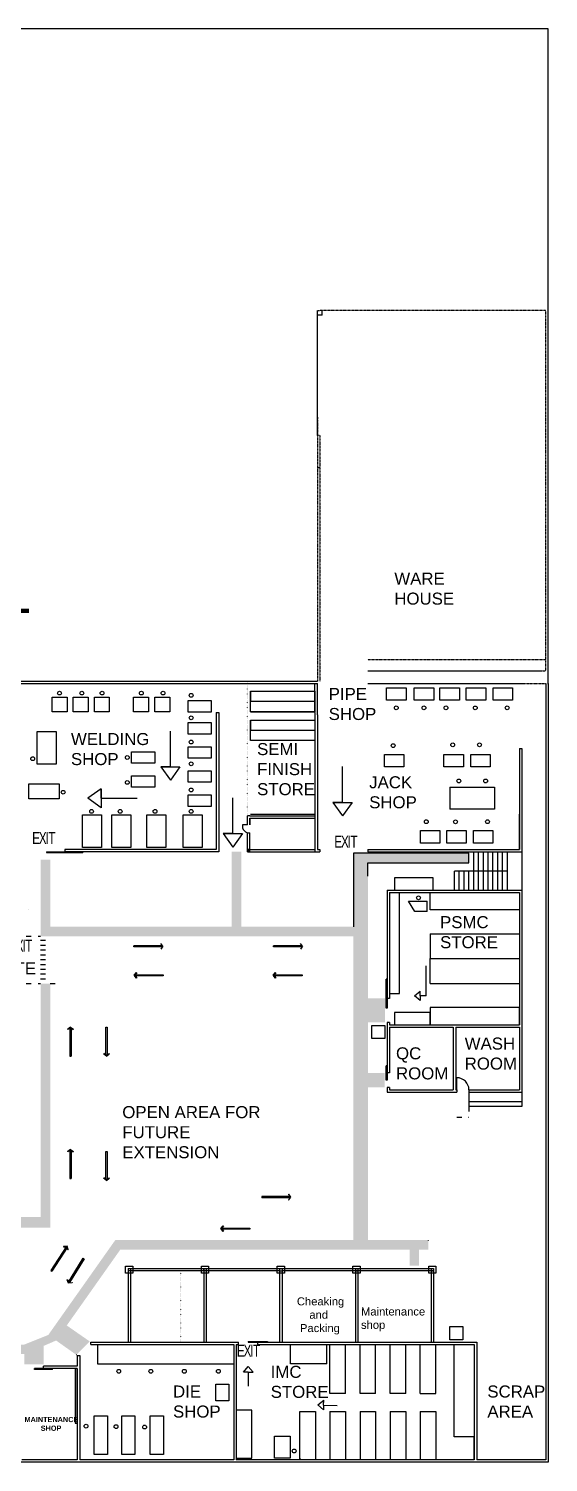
# Model space of a CAD drawing. Header units: inches. Extents: x 8624 to 20537, y 780 to 7738.
# Drawn here: x 19241 to 20537, y 780 to 4358 of the extents above; entities that cross this region are included whole.
import ezdxf

# ---------------------------------------------------------------- set-up
doc = ezdxf.new("R2010")
doc.units = ezdxf.units.IN
doc.header["$MEASUREMENT"] = 0
for name, pattern in [('ACAD_ISO03W100', [30, 12, -18]), ('ACAD_ISO07W100', [3, 0, -3]), ('HIDDEN2', [0.1875, 0.125, -0.0625])]:
    doc.linetypes.add(name, pattern=pattern)
doc.styles.get("Standard").update_dxf_attribs({"font": 'arial.ttf'})
picture_1 = doc.add_image_def('image1.jpg', size_in_pixel=(225, 225))
pattern_1 = [(228.012788, (18800.04195, 10), (-80, -90), [1.34536, -133.19088]), (184.96974, (18799.14195, 9), (120, 10), [2.30868, -228.559248]), (132.510447, (18796.84195, 8.8), (100, -110), [1.62788, -161.160326]), (267.273689, (18792.94195, 6.3), (10, 200), [2.10238, -208.13558]), (292.833654, (18792.84195, 4.2), (-50, 120), [2.06155, -204.09373]), (357.273689, (18793.64195, 2.3), (-200, 10), [2.10238, -208.13558]), (37.69424, (18795.74195, 2.2), (-130, -100), [2.78029, -275.248485]), (72.255328, (18797.94195, 3.9), (70, 220), [2.62488, -259.863215]), (121.429566, (18798.74195, 6.4), (-80, 130), [2.1095, -208.84073]), (175.23636, (18797.64195, 8.2), (110, -10), [2.40832, -118.007626]), (222.397438, (18795.24195, 8.4), (-120, -110), [3.11448, -308.33375]), (138.814075, (18802.84195, 6.2), (-70, 60), [1.06301, -105.238448]), (171.469234, (18802.04195, 6.9), (130, -20), [2.02237, -200.215114]), (225, (18800.042, 7.2), (-1e-15, -10), [1.41421, -12.727926]), (203.19859, (18799.342, 8.4), (50, 20), [0.76158, -75.39615]), (291.80141, (18798.642, 8.1), (-10, 30), [1.07703, -52.774618]), (30.96376, (18799.042, 7.1), (30, 20), [1.74929, -56.56023]), (161.56505, (18800.542, 8), (20, -10), [1.26491, -30.357867]), (16.38954, (18792.84195, 8.1), (100, 30), [1.772, -175.42845]), (70.346176, (18794.54195, 8.6), (-40, -110), [1.48661, -147.174077]), (293.19859, (18800.542, 10), (-20, 50), [1.52315, -74.63458]), (343.61046, (18801.14195, 8.6), (-100, 30), [1.772, -175.42845]), (339.443955, (18792.842, 1.9), (-50, 20), [1.7088, -83.731237]), (294.77514, (18794.44195, 1.3), (-50, 110), [1.43178, -141.74643]), (66.80141, (18800.642, 0), (20, 50), [1.52315, -74.63458]), (17.354025, (18801.24195, 1.4), (-130, -40), [1.67631, -165.954236]), (69.443955, (18795.742, 0), (-20, -50), [0.8544, -84.585637]), (101.30993, (18800.042, 0), (-10, 40), [0.5099, -50.480295]), (165.96376, (18799.942, 0.5), (30, -10), [2.06155, -39.169506]), (186.009006, (18797.94195, 1), (100, 10), [1.9105, -189.139232]), (303.69007, (18799.042, 6.2), (-10, 20), [1.44222, -34.613293]), (353.157227, (18799.84195, 5), (170, -20), [2.51794, -249.275626]), (60.945396, (18802.3419, 4.7), (-40, -70), [1.02956, -101.92674]), (90, (18802.842, 5.6), (-10, 10), [0.6, -9.4]), (120.256437, (18797.74195, 1.3), (40, -70), [1.38924, -137.5352]), (48.012788, (18797.04195, 2.5), (80, 90), [2.69072, -131.84552]), (0, (18798.842, 4.5), (10, 10), [2.6, -7.4]), (325.304846, (18801.44195, 4.5), (100, -70), [1.58114, -156.532743]), (254.054604, (18802.742, 3.6), (-10, -40), [1.45602, -71.34508]), (207.645975, (18802.34195, 2.2), (-190, -100), [2.37065, -234.694742]), (175.426079, (18800.24195, 1.1), (-130, 10), [2.50799, -248.290734])]

msp = doc.modelspace()

# ---------------------------------------------------------------- hatches: boundary and pattern name
h = msp.add_hatch()
h.set_pattern_fill('GRAVEL', color=4, scale=10)
h.set_pattern_definition(pattern_1)
h.paths.add_polyline_path([(20051, 2116.6), (20017.6, 2116.6), (19963.5, 2116.6), (19823, 2116.6), (19775, 2116.6), (19771.3, 2116.6), (19771.3, 2303.6), (19747.3, 2303.6), (19747.3, 2116.6), (19715, 2116.6), (19295, 2116.6), (19295, 2280.5), (19295, 2283.6), (19271, 2283.6), (19271, 2092.6), (19295, 2092.6), (19714.4, 2092.6), (19822.3, 2092.6), (19963.5, 2092.6), (20051, 2092.6)])
h = msp.add_hatch()
h.set_pattern_fill('GRAVEL', color=4, scale=10)
h.set_pattern_definition(pattern_1)
h.paths.add_polyline_path([(20087, 2269.2), (20086.9, 2276.3), (20338.9, 2276.3), (20338.9, 2300.3), (20086.9, 2300.3), (20051, 2300.3), (20051, 2116.6), (20051, 2092.6), (20051, 1877.6), (20051, 1715.6), (20051, 1641.3), (20051, 1472.2), (20051, 1334.2), (20087, 1334.2), (20087, 1472.2), (20087, 1665.3), (20087, 1715.6), (20128.8, 1715.6), (20128.8, 1751.8), (20087, 1751.8), (20087, 1877.6), (20130, 1877.6), (20130, 1937.6), (20087, 1937.6), (20087, 2092.6), (20087, 2116.6), (20087, 2230.8), (20087, 2245.2)])
h = msp.add_hatch()
h.set_pattern_fill('GRAVEL', color=4, scale=10)
h.set_pattern_definition(pattern_1)
h.paths.add_polyline_path([(19295, 1917.3), (19295, 1974.6), (19271, 1974.6), (19271, 1916.3), (19271, 1391.6), (19235, 1391.6), (18725, 1391.6), (18725, 1365.4), (18725.6, 1365.4), (19235, 1365.4), (19295, 1365.4)])
h = msp.add_hatch()
h.set_pattern_fill('GRAVEL', color=4, scale=10)
h.set_pattern_definition(pattern_1)
edge = h.paths.add_edge_path()
edge.add_line((17732, 998.1), (17732, 943.6))
edge.add_line((17732, 943.6), (17766.4, 943.6))
edge.add_line((17766.4, 943.6), (17766.4, 962.1))
edge.add_line((17766.4, 962.1), (17966.1, 962.1))
edge.add_arc((18003.7, 961.5), 37.5, 112.3925, 179.0823, ccw=False)
edge.add_line((17989.4, 996.2), (17989.4, 998.1))
edge.add_line((17989.4, 998.1), (17977.4, 998.1))
edge.add_line((17977.4, 998.1), (17977.4, 1049.6))
edge.add_line((17977.4, 1049.6), (18597.8, 1049.6))
edge.add_line((18597.8, 1049.6), (18597.8, 1024.6))
edge.add_line((18597.8, 1024.6), (18680.8, 1024.6))
edge.add_line((18680.8, 1024.6), (18680.8, 1049.6))
edge.add_line((18680.8, 1049.6), (18987.4, 1049.6))
edge.add_line((18987.4, 1049.6), (18987.4, 1022.5))
edge.add_line((18987.4, 1022.5), (19071.4, 1022.5))
edge.add_line((19071.4, 1022.5), (19071.4, 1049.6))
edge.add_line((19071.4, 1049.6), (19230.4, 1049.6))
edge.add_line((19230.4, 1049.6), (19230.4, 1024.5))
edge.add_line((19230.4, 1024.5), (19278.4, 1024.5))
edge.add_line((19278.4, 1024.5), (19278.4, 1070.2))
edge.add_line((19278.4, 1070.2), (19309.6, 1083.7))
edge.add_line((19309.6, 1083.7), (19359.9, 1047.9))
edge.add_line((19359.9, 1047.9), (19393.4, 1081.4))
edge.add_line((19393.4, 1081.4), (19336.1, 1121.2))
edge.add_line((19336.1, 1121.2), (19469.4, 1310.2))
edge.add_line((19469.4, 1310.2), (20190.9, 1310.2))
edge.add_line((20190.9, 1310.2), (20190.9, 1270.5))
edge.add_line((20190.9, 1270.5), (20214.9, 1270.5))
edge.add_line((20214.9, 1270.5), (20214.9, 1310.2))
edge.add_line((20214.9, 1310.2), (20237.8, 1310.2))
edge.add_line((20237.8, 1310.2), (20237.8, 1334.2))
edge.add_line((20237.8, 1334.2), (19457, 1334.2))
edge.add_line((19457, 1334.2), (19290.1, 1097.6))
edge.add_line((19290.1, 1097.6), (19230.4, 1073.6))
edge.add_line((19230.4, 1073.6), (17953.3, 1073.6))
edge.add_line((17953.3, 1073.6), (17953.3, 1049.6))
edge.add_line((17953.3, 1049.6), (17953.4, 1049.6))
edge.add_line((17953.4, 1049.6), (17953.4, 998.1))
edge.add_line((17953.4, 998.1), (17732, 998.1))

# ---------------------------------------------------------------- linework, layer by layer
at = {"color": 73}
for p, q in [((20537, 4358.1), (17297.6, 4358.1)), ((20537, 2722.1), (20537, 4358.1)), ((17339, 2729.6), (19961, 2729.6)), ((20537, 2723.6), (20537, 863.6)), ((20537, 2723.6), (20537, 2722.1)), ((20537, 863.6), (20537, 779.6)), ((20537, 779.6), (17340.4, 779.6))]:
    msp.add_line(p, q, dxfattribs=at)
at = {"color": 73, "linetype": 'HIDDEN2'}
for p, q in [((19961, 3383), (19961, 3655)), ((19961, 3655), (19967, 3655)), ((20531, 3655), (19967, 3655)), ((20531, 2755), (20531, 3655)), ((19961, 3389), (19961, 3383)), ((19961, 3383), (19961, 3263)), ((19967, 3343), (19961, 3343)), ((19967, 3343), (19967, 2729.6)), ((19967, 3343), (19967, 3263)), ((19961, 3263), (19961, 2729.6)), ((20531, 2783), (20087, 2783))]:
    msp.add_line(p, q, dxfattribs=at)
for p, q in [((19961, 3643), (19961, 3655)), ((19973, 3643), (19973, 3655)), ((19973, 3643), (19961, 3643)), ((18041, 2723.6), (19955, 2723.6)), ((19955, 2723.6), (19961, 2723.6)), ((20087, 2755), (20519, 2755)), ((20087, 2723.6), (20471, 2723.6)), ((20531, 2723.6), (20531, 869.6)), ((19709, 2651.6), (19709, 2309.6)), ((19709, 2651.6), (19715, 2651.6)), ((19715, 2651.6), (19715, 2303.6)), ((19955, 2651.6), (19955, 2303.6)), ((19961, 2645.6), (19961, 2309.6)), ((20465, 2561.5), (20465, 2309.6)), ((20471, 2561.5), (20471, 2303.6)), ((20465, 2309.6), (20465, 2373.8)), ((19331, 2309.6), (19331, 2303.6)), ((19709, 2309.6), (19331, 2309.6)), ((19715, 2303.6), (19331, 2303.6)), ((19955, 2303.6), (19967, 2303.6)), ((19961, 2309.6), (19967, 2309.6)), ((19967, 2309.6), (19967, 2303.6)), ((20087, 2309.6), (20465, 2309.6)), ((20087, 2309.6), (20087, 2303.6)), ((20087, 2303.6), (20471, 2303.6)), ((20154.3, 2207.6), (20154.3, 2239.8)), ((20154.3, 2239.8), (20249.3, 2239.8)), ((20249.3, 2239.8), (20249.3, 2207.6)), ((20135, 2207.6), (20471, 2207.6)), ((20135, 2207.6), (20135, 1949.6)), ((20141, 2201.6), (20465, 2201.6)), ((20141, 2201.6), (20141, 1949.6)), ((20465, 2201.6), (20465, 1871.6)), ((20465, 2201.6), (20465, 2158.6)), ((20471, 2207.6), (20471, 1703.6)), ((19573.5, 2069.1), (19503.6, 2069.1)), ((19573.5, 2066.1), (19503.6, 2066.1)), ((19575.9, 2067.6), (19570.4, 2074.7)), ((19575.9, 2067.6), (19570.4, 2060.5)), ((19921.7, 2069.1), (19851.8, 2069.1)), ((19921.7, 2066.1), (19851.8, 2066.1)), ((19924.1, 2067.6), (19918.6, 2074.7)), ((19924.1, 2067.6), (19918.6, 2060.5)), ((20141, 1937.6), (20135, 1937.6)), ((20141, 1949.6), (20141, 1937.6)), ((20465, 1871.6), (20465, 1914.6)), ((19345.7, 1866.2), (19338.6, 1860.7)), ((19345.7, 1864.9), (19339.2, 1859.9)), ((19344.2, 1863.7), (19344.2, 1793.8)), ((19347.2, 1863.7), (19344.2, 1863.7)), ((19345.7, 1866.2), (19352.8, 1860.7)), ((19345.7, 1864.9), (19352.2, 1859.9)), ((19347.2, 1863.7), (19347.2, 1793.8)), ((20135, 1877.6), (20135, 1751.6)), ((20141, 1877.6), (20135, 1877.6)), ((20141, 1877.6), (20141, 1871.6)), ((20141, 1871.6), (20465, 1871.6)), ((20141, 1865.6), (20300, 1865.6)), ((20141, 1865.6), (20141, 1751.6)), ((20300, 1865.6), (20300, 1709.6)), ((20306, 1865.6), (20465, 1865.6)), ((20306, 1865.6), (20306, 1709.6)), ((20465, 1865.6), (20465, 1709.6)), ((19339.2, 1859.9), (19338.6, 1860.7)), ((19352.2, 1859.9), (19352.8, 1860.7)), ((19344.2, 1793.8), (19347.2, 1793.8)), ((19435, 1793.8), (19427.9, 1799.3)), ((19435, 1795.1), (19428.5, 1800.1)), ((19435, 1795.1), (19441.5, 1800.1)), ((19435, 1793.8), (19442.1, 1799.3)), ((19441.5, 1800.1), (19442.1, 1799.3)), ((20141, 1751.6), (20135, 1751.6)), ((20135, 1715.6), (20135, 1703.6)), ((20141, 1715.6), (20135, 1715.6)), ((20135, 1703.6), (20309, 1703.6)), ((20141, 1715.6), (20141, 1709.6)), ((20141, 1709.6), (20300, 1709.6)), ((20306, 1709.6), (20309, 1709.6)), ((20309, 1709.6), (20309, 1703.6)), ((20339, 1709.6), (20465, 1709.6)), ((20339, 1709.6), (20339, 1703.6)), ((20339, 1703.6), (20471, 1703.6)), ((20339, 1703.6), (20339, 1667.6)), ((20471, 1703.6), (20471, 1667.6)), ((20471, 1679.6), (20339, 1679.6)), ((20471, 1667.6), (20339, 1667.6)), ((19345.7, 1560.5), (19338.6, 1555.1)), ((19339.2, 1554.3), (19338.6, 1555.1)), ((19345.7, 1559.3), (19339.2, 1554.3)), ((19344.2, 1558.1), (19344.2, 1488.2)), ((19347.2, 1558.1), (19344.2, 1558.1)), ((19345.7, 1560.5), (19352.8, 1555.1)), ((19345.7, 1559.3), (19352.2, 1554.3)), ((19347.2, 1558.1), (19347.2, 1488.2)), ((19352.2, 1554.3), (19352.8, 1555.1)), ((19344.2, 1488.2), (19347.2, 1488.2)), ((19435, 1483.4), (19427.9, 1488.8)), ((19435, 1484.6), (19428.5, 1489.6)), ((19435, 1484.6), (19441.5, 1489.6)), ((19435, 1483.4), (19442.1, 1488.8)), ((19441.5, 1489.6), (19442.1, 1488.8)), ((19892.8, 1443.1), (19822.9, 1443.1)), ((19822.9, 1443.1), (19822.9, 1440.1)), ((19892.8, 1440.1), (19822.9, 1440.1)), ((19892.8, 1440.1), (19892.8, 1443.1)), ((19334.4, 1317.7), (19296.8, 1258.8)), ((19336.9, 1316.1), (19299.3, 1257.1)), ((19336.9, 1316.1), (19334.4, 1317.7)), ((19336.9, 1316.1), (19334.4, 1317.7)), ((19296.8, 1258.8), (19299.3, 1257.1)), ((19482.9, 1269.6), (19500.9, 1269.6)), ((19482.9, 1251.6), (19482.9, 1269.6)), ((19488.9, 1263.6), (19494.9, 1263.6)), ((19488.9, 1263.6), (19488.9, 1257.6)), ((19494.9, 1257.6), (19488.9, 1257.6)), ((19488.9, 1257.6), (19488.9, 1079.6)), ((19677.9, 1257.6), (19488.9, 1257.6)), ((19494.9, 1263.6), (19494.9, 1257.6)), ((19494.9, 1263.6), (19866.9, 1263.6)), ((19494.9, 1257.6), (19494.9, 1079.6)), ((19500.9, 1269.6), (19500.9, 1251.6)), ((19671.9, 1269.6), (19689.9, 1269.6)), ((19671.9, 1251.6), (19671.9, 1269.6)), ((19677.9, 1263.6), (19683.9, 1263.6)), ((19677.9, 1257.6), (19677.9, 1263.6)), ((19677.9, 1260.6), (19677.9, 1079.6)), ((19683.9, 1257.6), (19677.9, 1257.6)), ((19683.9, 1263.6), (19683.9, 1257.6)), ((19683.9, 1260.6), (19683.9, 1079.6)), ((19866.9, 1257.6), (19683.9, 1257.6)), ((19689.9, 1269.6), (19689.9, 1251.6)), ((19860.9, 1269.6), (19878.9, 1269.6)), ((19860.9, 1251.6), (19860.9, 1269.6)), ((19866.9, 1263.6), (19872.9, 1263.6)), ((19866.9, 1263.6), (19866.9, 1257.6)), ((19866.9, 1259.7), (19866.9, 1079.6)), ((19866.9, 1257.6), (19872.9, 1257.6)), ((19872.9, 1263.6), (19872.9, 1257.6)), ((19872.9, 1263.6), (20250.9, 1263.6)), ((19872.9, 1259.7), (19872.9, 1079.6)), ((20250.9, 1257.6), (19872.9, 1257.6)), ((19878.9, 1269.6), (19878.9, 1251.6)), ((20049.9, 1269.6), (20067.9, 1269.6)), ((20049.9, 1251.6), (20049.9, 1269.6)), ((20055.9, 1263.6), (20055.9, 1257.6)), ((20055.9, 1263.6), (20061.9, 1263.6)), ((20055.9, 1257.6), (20061.9, 1257.6)), ((20055.9, 1257.6), (20055.9, 1079.6)), ((20061.9, 1263.6), (20061.9, 1257.6)), ((20061.9, 1257.6), (20061.9, 1079.6)), ((20067.9, 1269.6), (20067.9, 1251.6)), ((20238.9, 1269.6), (20256.9, 1269.6)), ((20238.9, 1251.6), (20238.9, 1269.6)), ((20244.9, 1263.6), (20244.9, 1257.6)), ((20244.9, 1263.6), (20250.9, 1263.6)), ((20244.9, 1260.6), (20244.9, 1079.6)), ((20244.9, 1257.6), (20250.9, 1257.6)), ((20250.9, 1263.6), (20250.9, 1257.6)), ((20250.9, 1260.6), (20250.9, 1079.6)), ((20256.9, 1269.6), (20256.9, 1251.6)), ((19500.9, 1251.6), (19482.9, 1251.6)), ((19689.9, 1251.6), (19671.9, 1251.6)), ((19878.9, 1251.6), (19860.9, 1251.6)), ((20067.9, 1251.6), (20049.9, 1251.6)), ((20256.9, 1251.6), (20238.9, 1251.6)), ((19395.9, 1079.6), (19752.4, 1079.6)), ((19395.9, 1073.6), (19752.4, 1073.6)), ((19752.4, 1079.6), (19764.4, 1079.6)), ((19752.4, 1073.6), (19752.4, 785.6)), ((19758.4, 1073.6), (19758.4, 785.6)), ((19758.4, 1073.6), (19764.4, 1073.6)), ((19764.4, 1073.6), (19764.4, 1079.6)), ((19812.4, 1079.6), (20358.4, 1079.6)), ((19812.4, 1073.6), (19812.4, 1079.6)), ((19812.4, 1073.6), (20352.4, 1073.6)), ((20352.4, 1073.6), (20352.4, 785.6)), ((20358.4, 1079.6), (20358.4, 785.6)), ((19362.4, 1046.1), (19362.4, 1019.6)), ((19362.4, 1046.1), (19368.4, 1046.1)), ((19368.4, 1046.1), (19368.4, 785.6)), ((19362.4, 1019.6), (19278.4, 1019.6)), ((19278.4, 1013.6), (19278.4, 1019.6)), ((19362.4, 1013.6), (19300.3, 1013.6)), ((19362.4, 1013.6), (19362.4, 785.6)), ((20352.4, 785.6), (20352.4, 843.6)), ((19917.4, 789.6), (19917.4, 785.6)), ((19362.4, 785.6), (19224.4, 785.6)), ((19752.4, 785.6), (19368.4, 785.6)), ((20352.4, 785.6), (19758.4, 785.6)), ((20531, 785.6), (20358.4, 785.6))]:
    msp.add_line(p, q)
at = {"color": 1}
for p, q in [((19961, 3343), (19961, 3643)), ((19594.5, 2515.5), (19594.5, 2605)), ((19594.5, 2515.5), (19570.5, 2515.5)), ((19570.5, 2515.5), (19594.5, 2515.5)), ((19570.5, 2515.5), (19594.5, 2482)), ((19594.5, 2515.5), (19618.5, 2515.5)), ((19618.5, 2515.5), (19594.5, 2482)), ((20024, 2427), (20024, 2516.5)), ((19422, 2461), (19388.5, 2437)), ((19422, 2413), (19388.5, 2437)), ((19422, 2437), (19422, 2461)), ((19422, 2461), (19422, 2437)), ((19422, 2437), (19511.5, 2437)), ((19422, 2437), (19422, 2413)), ((19750, 2349), (19750, 2438.5)), ((20024, 2427), (20000, 2427)), ((20000, 2427), (20024, 2427)), ((20000, 2427), (20024, 2393.5)), ((20024, 2427), (20048, 2427)), ((20048, 2427), (20024, 2393.5)), ((19787, 2371.1), (19774.4, 2371.1)), ((19750, 2349), (19726, 2349)), ((19726, 2349), (19750, 2349)), ((19726, 2349), (19750, 2315.5)), ((19750, 2349), (19774, 2349)), ((19774, 2349), (19750, 2315.5)), ((19286, 2303.6), (19286, 2301.6)), ((19286, 2303.6), (19376, 2303.6)), ((19286, 2301.6), (19376, 2301.6)), ((19376, 2303.6), (19376, 2301.6)), ((19955, 2303.6), (19955, 2303.6)), ((20147, 2303.6), (20147, 2301.6)), ((19241.5, 2158.6), (19241.5, 2158.6)), ((20232, 1944), (20232, 2018.5)), ((20135, 1985.6), (20133, 1985.6)), ((20133, 1913.6), (20133, 1985.6)), ((20135, 1985.6), (20135, 1913.6)), ((20203.5, 1944), (20217.7, 1956)), ((20217.7, 1932), (20203.5, 1944)), ((20217.7, 1944), (20217.7, 1956)), ((20232, 1944), (20217.7, 1944)), ((20217.7, 1944), (20217.7, 1932)), ((20135, 1913.6), (20133, 1913.6)), ((20133, 1733.6), (20133, 1769.6)), ((20135, 1769.6), (20133, 1769.6)), ((20135, 1769.6), (20135, 1733.6)), ((20135, 1733.6), (20133, 1733.6)), ((20309, 1709.6), (20309, 1739.6)), ((19788.4, 1081.6), (19836.4, 1081.6)), ((19788.4, 1081.6), (19788.4, 1079.6)), ((19788.4, 1079.6), (19836.4, 1079.6)), ((19836.4, 1081.6), (19836.4, 1079.6)), ((19300.3, 1013.6), (19255.8, 1013.6)), ((19255.8, 1011.6), (19255.8, 1013.6)), ((19300.3, 1011.6), (19255.8, 1011.6)), ((19300.3, 1011.6), (19300.3, 1013.6)), ((19776.8, 1004.4), (19788.8, 1018.6)), ((19788.8, 1004.4), (19776.8, 1004.4)), ((19788.8, 1018.6), (19800.8, 1004.4)), ((19788.8, 1004.4), (19800.8, 1004.4)), ((19788.8, 1004.4), (19788.8, 970.1)), ((19962.2, 922.9), (19976.8, 934.5)), ((19976.5, 922.5), (19976.8, 934.5)), ((19976.1, 910.5), (19962.2, 922.9)), ((19976.5, 922.5), (19976.1, 910.5)), ((19976.5, 922.5), (20010.8, 921.5))]:
    msp.add_line(p, q, dxfattribs=at)
at = {"color": 1, "linetype": 'HIDDEN2'}
for p, q in [((19961, 3263), (19967, 3263)), ((20531, 2561.5), (20531, 2561.5))]:
    msp.add_line(p, q, dxfattribs=at)
at = {"color": 0, "linetype": 'ACAD_ISO07W100'}
for p, q in [((19787, 2393.6), (19787, 2729.6)), ((19620.1, 1257.6), (19620.1, 1079.6))]:
    msp.add_line(p, q, dxfattribs=at)
at = {"color": 0}
for p, q in [((19955, 2651.6), (19955, 2723.6)), ((19961, 2645.6), (19961, 2723.6)), ((19794.7, 2704.2), (19794.7, 2679.6)), ((19794.7, 2704.2), (19955, 2704.2)), ((19794.7, 2679.6), (19955, 2679.6)), ((19794.7, 2653.2), (19955, 2653.2)), ((19794.7, 2632), (19794.7, 2608)), ((19794.7, 2632), (19794.7, 2607.4)), ((19794.7, 2607.4), (19955, 2607.4)), ((20465, 2373.8), (20465, 2397.8)), ((19787, 2371.1), (19787, 2393.6)), ((19793, 2393.6), (19955, 2393.6)), ((19793, 2371.1), (19793, 2387.6)), ((19793, 2387.6), (19955, 2387.6)), ((19793, 2387.6), (19793, 2371.1)), ((19793, 2371.1), (19793, 2373.8)), ((19794.7, 2397.4), (19955, 2397.4)), ((19787, 2303.6), (19787, 2350.9)), ((19793, 2303.6), (19793, 2350.9)), ((19793, 2309.6), (19787, 2303.6)), ((19793, 2309.6), (19787, 2309.6)), ((19787, 2309.6), (19793, 2303.6)), ((19787, 2303.6), (19955, 2303.6)), ((19793, 2309.6), (19955, 2309.6)), ((20141, 1865.6), (20141, 1829.6)), ((20309, 1739.6), (20306, 1739.6)), ((19395.9, 1073.6), (19395.9, 1079.6)), ((19395.9, 1073.6), (19395.9, 1073.6)), ((20531, 869.6), (20531, 785.6))]:
    msp.add_line(p, q, dxfattribs=at)
at = {"color": 130, "linetype": 'HIDDEN2'}
for p, q in [((20471, 2723.6), (20531, 2723.6)), ((20519, 2755), (20531, 2755))]:
    msp.add_line(p, q, dxfattribs=at)
at = {"color": 4}
for p, q in [((20465, 2561.5), (20471, 2561.5)), ((19787, 2350.9), (19787, 2351.4))]:
    msp.add_line(p, q, dxfattribs=at)
at = {"color": 5}
for p, q in [((20291.6, 2464.6), (20402.8, 2464.6)), ((20291.6, 2464.6), (20291.6, 2409.8)), ((20402.8, 2464.6), (20402.8, 2409.8)), ((20402.8, 2409.8), (20291.6, 2409.8)), ((20166, 1949.6), (20166, 2201.6)), ((20242.5, 2158.6), (20242.5, 2201.6)), ((20204, 2154.9), (20188.5, 2180.1)), ((20188.5, 2180.1), (20235.2, 2180.1)), ((20235.2, 2154.9), (20204, 2154.9)), ((20235.2, 2154.9), (20235.2, 2180.1)), ((20465, 2158.6), (20242.5, 2158.6)), ((20242.5, 2098.6), (20465, 2098.6)), ((20242.5, 2098.6), (20242.5, 2037)), ((20242.5, 1974.6), (20242.5, 2037)), ((20242.5, 2037), (20465, 2037)), ((20242.5, 1974.6), (20465, 1974.6)), ((20141, 1949.6), (20166, 1949.6)), ((20242.5, 1902.6), (20153.5, 1902.6)), ((20465, 1914.6), (20242.5, 1914.6)), ((20242.5, 1914.6), (20242.5, 1871.6)), ((20242.5, 1871.6), (20242.5, 1902.6)), ((19894.4, 1025.6), (19894.4, 1073.6)), ((19984.4, 1025.6), (19984.4, 1073.6)), ((19992.4, 951.7), (19992.4, 1073.6)), ((20031.4, 951.7), (20031.4, 1073.6)), ((20067.4, 951.7), (20067.4, 1073.6)), ((20106.4, 951.7), (20106.4, 1073.6)), ((20142.4, 951.7), (20142.4, 1073.6)), ((20181.4, 951.7), (20181.4, 1073.6)), ((20217.4, 951.7), (20217.4, 1073.6)), ((20256.4, 951.7), (20256.4, 1073.6)), ((20302.1, 843.6), (20302.1, 1073.6)), ((19984.4, 1025.6), (19894.4, 1025.6)), ((20031.4, 951.7), (19992.4, 951.7)), ((20106.4, 951.7), (20067.4, 951.7)), ((20181.4, 951.7), (20142.4, 951.7)), ((20217.4, 951.7), (20256.4, 951.7)), ((19797.4, 909.6), (19758.4, 909.6)), ((19797.4, 789.6), (19797.4, 909.6)), ((19917.4, 785.6), (19917.4, 906.6)), ((19917.4, 906.6), (19956.4, 906.6)), ((19956.4, 906.6), (19956.4, 785.6)), ((19992.4, 906.7), (20031.4, 906.7)), ((19992.4, 906.7), (19992.4, 785.6)), ((20031.4, 906.7), (20031.4, 785.6)), ((20067.4, 906.7), (20067.4, 785.6)), ((20067.4, 906.7), (20106.4, 906.7)), ((20106.4, 906.7), (20106.4, 785.6)), ((20142.4, 906.7), (20142.4, 785.6)), ((20142.4, 906.7), (20181.4, 906.7)), ((20181.4, 906.7), (20181.4, 785.6)), ((20217.4, 906.7), (20217.4, 785.6)), ((20217.4, 906.7), (20256.4, 906.7)), ((20256.4, 906.7), (20256.4, 785.6)), ((19854.4, 789.6), (19854.4, 844.6)), ((19854.4, 844.6), (19893.4, 844.6)), ((19893.4, 844.6), (19893.4, 789.6)), ((20352.4, 843.6), (20302.1, 843.6)), ((19758.4, 789.6), (19797.4, 789.6)), ((19893.4, 789.6), (19854.4, 789.6))]:
    msp.add_line(p, q, dxfattribs=at)
at = {"color": 0, "linetype": 'ACAD_ISO03W100'}
for p, q in [((19793, 2393.6), (19787, 2393.6)), ((19235, 2092.6), (19271, 2092.6)), ((19235, 1974.6), (19271, 1974.6)), ((19295, 1974.6), (19319.5, 1974.6)), ((20339, 1667.6), (20339, 1641.3)), ((20309, 1641.3), (20338.3, 1641.3)), ((20338.3, 1641.3), (20339, 1641.3))]:
    msp.add_line(p, q, dxfattribs=at)
at = {"color": 5, "linetype": 'ACAD_ISO03W100'}
msp.add_line((19331, 2303.6), (19331, 2301.6), dxfattribs=at)
at = {"color": 6}
for p, q in [((20351, 2207.6), (20351, 2303.6)), ((20363, 2207.6), (20363, 2303.6)), ((20375, 2207.6), (20375, 2303.6)), ((20387, 2207.6), (20387, 2303.6)), ((20399, 2207.6), (20399, 2303.6)), ((20411, 2207.6), (20411, 2303.6)), ((20423, 2207.6), (20423, 2303.6)), ((20435, 2207.6), (20435, 2303.6)), ((20435, 2255.6), (20303, 2255.6)), ((20303, 2207.6), (20303, 2255.6)), ((20315, 2207.6), (20315, 2255.6)), ((20327, 2207.6), (20327, 2255.6)), ((20339, 2207.6), (20339, 2255.6)), ((20153.5, 1902.6), (20153.5, 1871.6)), ((19412.6, 1073.6), (19412.6, 1025.6)), ((19412.6, 1025.6), (19752.4, 1025.6))]:
    msp.add_line(p, q, dxfattribs=at)
at = {"color": 115}
msp.add_line((20471, 2303.6), (20471, 2207.6), dxfattribs=at)
at = {"color": 2, "linetype": 'ACAD_ISO03W100'}
for p, q in [((19271, 2082.6), (19295, 2082.6)), ((19271, 2070.6), (19295, 2070.6)), ((19271, 2058.6), (19295, 2058.6)), ((19271, 2046.6), (19295, 2046.6)), ((19271, 2034.6), (19295, 2034.6)), ((19271, 2022.6), (19295, 2022.6)), ((19271, 2010.6), (19295, 2010.6)), ((19271, 1998.6), (19295, 1998.6)), ((19271, 1986.6), (19295, 1986.6))]:
    msp.add_line(p, q, dxfattribs=at)
at = {"linetype": 'ACAD_ISO03W100'}
for p, q in [((19503.6, 2066.1), (19503.6, 2069.1)), ((19851.8, 2066.1), (19851.8, 2069.1))]:
    msp.add_line(p, q, dxfattribs=at)
at = {"color": 3}
for p, q in [((20237.8, 1333.5), (20237.8, 1334.2)), ((19360.2, 1048.2), (19359.9, 1047.9))]:
    msp.add_line(p, q, dxfattribs=at)
at = {"color": 5}
for points in [[(19299.9, 2689.8), (19336.9, 2689.8), (19336.9, 2652.9), (19299.9, 2652.9)], [(19352.2, 2689.8), (19389.1, 2689.8), (19389.1, 2652.9), (19352.2, 2652.9)], [(19405.2, 2689.8), (19442.2, 2689.8), (19442.2, 2652.9), (19405.2, 2652.9)], [(19502.9, 2689.8), (19539.9, 2689.8), (19539.9, 2652.9), (19502.9, 2652.9)], [(19555.9, 2689.8), (19592.9, 2689.8), (19592.9, 2652.9), (19555.9, 2652.9)], [(20133.8, 2713), (20182.5, 2713), (20182.5, 2682.1), (20133.8, 2682.1)], [(20202.8, 2713), (20251.5, 2713), (20251.5, 2682.1), (20202.8, 2682.1)], [(20266.8, 2713), (20315.5, 2713), (20315.5, 2682.1), (20266.8, 2682.1)], [(20332.3, 2713), (20381, 2713), (20381, 2682.1), (20332.3, 2682.1)], [(20399.1, 2713), (20447.7, 2713), (20447.7, 2682.1), (20399.1, 2682.1)], [(19638.5, 2681.3), (19696.3, 2681.3), (19696.3, 2652.4), (19638.5, 2652.4)], [(19638.5, 2625.9), (19696.3, 2625.9), (19696.3, 2597), (19638.5, 2597)], [(19262.5, 2603.8), (19310, 2603.8), (19310, 2522.3), (19262.5, 2522.3)], [(19497.9, 2553.3), (19555.7, 2553.3), (19555.7, 2524.4), (19497.9, 2524.4)], [(19638.5, 2565.9), (19696.3, 2565.9), (19696.3, 2537), (19638.5, 2537)], [(20128.3, 2546.4), (20177, 2546.4), (20177, 2515.5), (20128.3, 2515.5)], [(20276.8, 2546.4), (20325.5, 2546.4), (20325.5, 2515.5), (20276.8, 2515.5)], [(20343.5, 2546.4), (20392.2, 2546.4), (20392.2, 2515.5), (20343.5, 2515.5)], [(19638.5, 2505.9), (19696.3, 2505.9), (19696.3, 2477), (19638.5, 2477)], [(19241.7, 2473.5), (19317.2, 2473.5), (19317.2, 2435.5), (19241.7, 2435.5)], [(19497.9, 2493.4), (19555.7, 2493.4), (19555.7, 2464.5), (19497.9, 2464.5)], [(19638.5, 2445.9), (19696.3, 2445.9), (19696.3, 2417), (19638.5, 2417)], [(19375.5, 2395.5), (19423, 2395.5), (19423, 2314), (19375.5, 2314)], [(19448.2, 2395.5), (19495.7, 2395.5), (19495.7, 2314), (19448.2, 2314)], [(19535.5, 2395.5), (19583, 2395.5), (19583, 2314), (19535.5, 2314)], [(19626, 2395.5), (19673.5, 2395.5), (19673.5, 2314), (19626, 2314)], [(20218.1, 2356.4), (20266.8, 2356.4), (20266.8, 2325.5), (20218.1, 2325.5)], [(20283.6, 2356.4), (20332.3, 2356.4), (20332.3, 2325.5), (20283.6, 2325.5)], [(20350.4, 2356.4), (20399, 2356.4), (20399, 2325.5), (20350.4, 2325.5)], [(19404.6, 895.5), (19437.6, 895.5), (19437.6, 799), (19404.6, 799)], [(19473.1, 895.5), (19506.1, 895.5), (19506.1, 799), (19473.1, 799)], [(19544.1, 895.5), (19577.1, 895.5), (19577.1, 799), (19544.1, 799)]]:
    msp.add_lwpolyline(points, close=True, dxfattribs=at)
at = {"color": 0}
for points in [[(19794.7, 2704.2), (19955, 2704.2), (19955, 2653.2), (19794.7, 2653.2)], [(19794.7, 2632), (19955, 2632), (19955, 2581), (19794.7, 2581)]]:
    msp.add_lwpolyline(points, close=True, dxfattribs=at)
msp.add_lwpolyline([(20087, 2242.5), (20087, 2269.2), (20086.9, 2276.3), (20338.9, 2276.3), (20338.9, 2300.3), (20086.9, 2300.3), (20051, 2300.3), (20051, 2116.6)], dxfattribs=at)
for points in [[(19510.5, 2001.8), (19505.5, 1995.3), (19510.5, 1988.8), (19509.7, 1988.2), (19504.2, 1995.3), (19509.7, 2002.4)], [(19576.6, 1996.8), (19576.6, 1993.8), (19506.6, 1993.8), (19506.6, 1996.8)], [(19857.4, 2001.8), (19852.4, 1995.3), (19857.4, 1988.8), (19856.6, 1988.2), (19851.1, 1995.3), (19856.6, 2002.4)], [(19923.4, 1996.8), (19923.4, 1993.8), (19853.5, 1993.8), (19853.5, 1996.8)], [(19433.5, 1866.2), (19436.5, 1866.2), (19436.5, 1796.3), (19433.5, 1796.3)], [(19433.5, 1555.7), (19436.5, 1555.7), (19436.5, 1485.8), (19433.5, 1485.8)], [(19889, 1435.1), (19889.8, 1434.5), (19895.3, 1441.6), (19889.8, 1448.7), (19889, 1448.1), (19894, 1441.6)], [(19726.7, 1369.5), (19721.7, 1363), (19726.7, 1356.5), (19725.9, 1355.9), (19720.5, 1363), (19725.9, 1370.1)], [(19792.8, 1364.5), (19792.8, 1361.5), (19722.9, 1361.5), (19722.9, 1364.5)], [(19339.1, 1310.2), (19340, 1310.5), (19336.9, 1319), (19328, 1318.2), (19328.1, 1317.2), (19336.3, 1317.9)], [(19339.1, 1310.2), (19340, 1310.5), (19336.9, 1319), (19328, 1318.2), (19328.1, 1317.2), (19336.3, 1317.9)], [(19377.4, 1289.1), (19379.9, 1287.5), (19343, 1228.1), (19340.5, 1229.7)], [(19338.2, 1235.6), (19341.1, 1227.9), (19349.3, 1228.8), (19349.4, 1227.8), (19340.5, 1226.9), (19337.3, 1235.3)]]:
    msp.add_lwpolyline(points, close=True)
at = {"color": 4}
msp.add_lwpolyline([(19362.4, 1013.6), (19357.5, 1013.6), (19357.5, 877.1), (19362.4, 877.1)], close=True, dxfattribs=at)
at = {"color": 6}
msp.add_lwpolyline([(19707.6, 974.5), (19740.6, 974.5), (19740.6, 933), (19707.6, 933)], close=True, dxfattribs=at)
at = {"color": 0}
for centre in [(19318.1, 2699.7), (19373.8, 2699.7), (19424.2, 2699.7), (19522.1, 2699.7), (19576.2, 2699.7), (19646.2, 2694.1), (20157.8, 2662.8), (20226.8, 2662.8), (20281.8, 2662.8), (20354.8, 2662.7), (20434.5, 2662.8), (19646.2, 2637.8), (19646.2, 2577.5), (19487, 2539), (20150.1, 2568.5), (20298.6, 2570.5), (20365.3, 2570.5), (19251.2, 2535.9), (19646.2, 2523.1), (19487, 2476.7), (20313.9, 2480.4), (20380.7, 2480.4), (19327.2, 2452.2), (19646.2, 2457.9), (19398, 2404.5), (19469.2, 2404.5), (19556.2, 2404.5), (19646.2, 2404.5), (20232.7, 2378.6), (20305.7, 2378.4), (20385.3, 2378.6), (20213.3, 2188.5), (19465.8, 1006.8), (19545.7, 1006.8), (19629.3, 1006.8), (19714.3, 1006.8), (19384.2, 869.9), (19459, 868.8), (19530.3, 867.6), (19903.2, 807.9)]:
    msp.add_circle(centre, 4.74, dxfattribs=at)
at = {"color": 1}
for centre, radius, start, end in [((19791.3, 2368), 17.2, 169.6587, 275.5389), ((20309, 1709.6), 30, 0, 90)]:
    msp.add_arc(centre, radius, start, end, dxfattribs=at)

# ---------------------------------------------------------------- texts
at = {"color": 6, "attachment_point": 1}
for s, width, heights, insert, char_height in [('WARE HOUSE', 222.115, [152.8], (20153, 3000.5), 30), ('PIPE SHOP', 117.933, [0], (19989.3, 2712.5), 30), ('WELDING  SHOP', 117.933, [0], (19346.6, 2600), 30), ('SEMI FINISH STORE', 117.933, [0], (19810.8, 2574.9), 30), ('JACK SHOP', 117.933, [0], (20090.3, 2492.1), 30), ('{\\W0.7;\\T0.75;\\C1;EXIT}', 117.933, [0], (19249.8, 2352.8), 30), ('{\\W0.7;\\T0.75;\\C1;EXIT}', 117.933, [0], (20003.3, 2343.8), 30), ('{\\W0.7;\\T0.75;\\C1;EXIT}', 117.933, [0], (19192.3, 2084.3), 30), ('GATE', 117.933, [0], (19145.5, 2027.4), 30), ('WASH ROOM', 117.933, [0], (20328.5, 1839.9), 30), ('QC ROOM', 117.933, [0], (20157.2, 1815.5), 30), ('OPEN AREA FOR FUTURE EXTENSION', 421.15, [0], (19474.6, 1668.7), 30), ('{\\H0.66667x;Cheaking\\P    and               \\P Packing }', 117.933, [0], (19910, 1191.4), 30), ('{\\H0.66667x;Maintenance\\Pshop }', 117.933, [0], (20069.9, 1166.1), 30), ('{\\W0.7;\\T0.75;\\C1;EXIT}', 117.933, [0], (19760.3, 1073.3), 30), ('IMC \\PSTORE', 117.933, [0], (19844.7, 1020.5), 30), ('DIE SHOP', 117.933, [0], (19601.1, 971.4), 30), ('SCRAP\\PAREA', 117.933, [0], (20385, 971.4), 30), ('{\\fArial|b1|i0|c0|p34; \\H1.0833x;MAINTENANCE\\P        SHOP}', 117.933, [55.1], (19230.8, 892.9), 12)]:
    msp.add_mtext_dynamic_manual_height_columns(s, width=width, gutter_width=1, heights=heights, dxfattribs=dict(at, insert=insert, char_height=char_height))
at = {"color": 11, "insert": (17695.6, 2910.6), "char_height": 96, "attachment_point": 1}
msp.add_mtext_dynamic_manual_height_columns('       COMPANY  LAYOUT', width=3630.064, gutter_width=1, heights=[0], dxfattribs=at)
at = {"color": 5, "insert": (20267.1, 2142.9), "char_height": 30, "attachment_point": 1}
msp.add_mtext_dynamic_manual_height_columns('PSMC \\PSTORE', width=117.933, gutter_width=1, heights=[89], dxfattribs=at)

# ---------------------------------------------------------------- pictures from other files: only their frames are drawn
at = {"color": 183, "linetype": 'HIDDEN2'}
image = msp.add_image(picture_1, insert=(20096.5, 1837.2), size_in_units=(33, 33), dxfattribs=at)
image.dxf.flags = 7
image = msp.add_image(picture_1, insert=(20291.1, 1085.3), size_in_units=(33, 33), dxfattribs=at)
image.dxf.flags = 7

doc.saveas('drawing.dxf')
